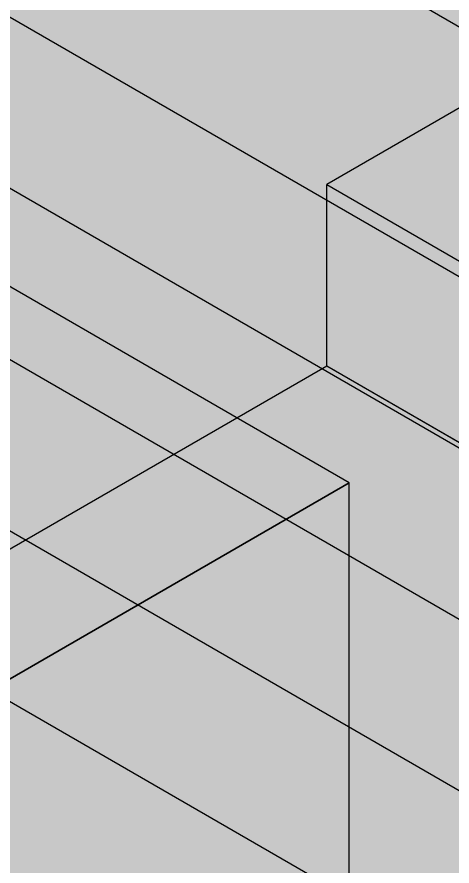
# Model space of a CAD drawing. Header units: millimetres. Extents: x -14722 to 26847, y -2950 to 35120.
# Drawn here: x -779 to 7610, y 9868 to 26227 of the extents above; entities that cross this region are included whole.
import ezdxf

# ---------------------------------------------------------------- set-up
doc = ezdxf.new("R2010")
doc.units = ezdxf.units.MM
doc.header["$LTSCALE"] = 20
doc.layers.add('A-ANNO-PATT', color=8, linetype='CONTINUOUS', lineweight=9)
doc.layers.add('A-FLOR', color=7, linetype='CONTINUOUS', lineweight=25)

msp = doc.modelspace()

# ---------------------------------------------------------------- hatches: boundary and pattern name
at = {"layer": 'A-ANNO-PATT'}
for points in [[(11960, 23605), (1706, 29525), (1706, 32775), (11960, 26855)], [(11960, 23605), (1706, 29525), (1706, 32775), (11960, 26855)], [(11960, 23605), (1706, 29525), (1706, 32775), (11960, 26855)], [(7794, 21200), (16021, 25950), (4330, 32700), (-3897, 27950)], [(7794, 21200), (16021, 25950), (4330, 32700), (-3897, 27950)], [(7794, 21200), (16021, 25950), (4330, 32700), (-3897, 27950)], [(7794, 8000), (-3897, 14750), (-3897, 27950), (7794, 21200)], [(7794, 8000), (-3897, 14750), (-3897, 27950), (7794, 21200)], [(7794, 8000), (-3897, 14750), (-3897, 27950), (7794, 21200)], [(16887, 16250), (20871, 18550), (9180, 25300), (5196, 23000)], [(16887, 16250), (20871, 18550), (9180, 25300), (5196, 23000)], [(16887, 16250), (20871, 18550), (9180, 25300), (5196, 23000)], [(-4330, 11500), (5629, 17250), (-4763, 23250), (-14722, 17500)], [(-4330, 11500), (5629, 17250), (-4763, 23250), (-14722, 17500)], [(-4330, 11500), (5629, 17250), (-4763, 23250), (-14722, 17500)], [(16887, 12750), (5196, 19500), (5196, 23000), (16887, 16250)], [(16887, 12750), (5196, 19500), (5196, 23000), (16887, 16250)], [(16887, 12750), (5196, 19500), (5196, 23000), (16887, 16250)], [(0, -500), (19919, 11000), (5196, 19500), (-14722, 8000)], [(0, -500), (19919, 11000), (5196, 19500), (-14722, 8000)], [(0, -500), (19919, 11000), (5196, 19500), (-14722, 8000)], [(-4330, 2000), (5629, 7750), (5629, 17250), (-4330, 11500)], [(-4330, 2000), (5629, 7750), (5629, 17250), (-4330, 11500)], [(-4330, 2000), (5629, 7750), (5629, 17250), (-4330, 11500)]]:
    msp.add_hatch(color=7, dxfattribs=at).paths.add_polyline_path(points)

# ---------------------------------------------------------------- linework, layer by layer
at = {"layer": 'A-FLOR'}
for points in [[(11960, 23605), (1706, 29525), (1706, 32775), (11960, 26855)], [(11960, 23605), (1706, 29525), (1706, 32775), (11960, 26855)], [(11960, 23605), (1706, 29525), (1706, 32775), (11960, 26855)], [(7794, 21200), (16021, 25950), (4330, 32700), (-3897, 27950)], [(7794, 21200), (16021, 25950), (4330, 32700), (-3897, 27950)], [(7794, 21200), (16021, 25950), (4330, 32700), (-3897, 27950)], [(7794, 8000), (-3897, 14750), (-3897, 27950), (7794, 21200)], [(7794, 8000), (-3897, 14750), (-3897, 27950), (7794, 21200)], [(7794, 8000), (-3897, 14750), (-3897, 27950), (7794, 21200)], [(16887, 16250), (20871, 18550), (9180, 25300), (5196, 23000)], [(16887, 16250), (20871, 18550), (9180, 25300), (5196, 23000)], [(16887, 16250), (20871, 18550), (9180, 25300), (5196, 23000)], [(-4330, 11500), (5629, 17250), (-4763, 23250), (-14722, 17500)], [(-4330, 11500), (5629, 17250), (-4763, 23250), (-14722, 17500)], [(-4330, 11500), (5629, 17250), (-4763, 23250), (-14722, 17500)], [(16887, 12750), (5196, 19500), (5196, 23000), (16887, 16250)], [(16887, 12750), (5196, 19500), (5196, 23000), (16887, 16250)], [(16887, 12750), (5196, 19500), (5196, 23000), (16887, 16250)], [(0, -500), (19919, 11000), (5196, 19500), (-14722, 8000)], [(0, -500), (19919, 11000), (5196, 19500), (-14722, 8000)], [(0, -500), (19919, 11000), (5196, 19500), (-14722, 8000)], [(-4330, 2000), (5629, 7750), (5629, 17250), (-4330, 11500)], [(-4330, 2000), (5629, 7750), (5629, 17250), (-4330, 11500)], [(-4330, 2000), (5629, 7750), (5629, 17250), (-4330, 11500)]]:
    msp.add_lwpolyline(points, close=True, dxfattribs=at)
for points in [[(-3897, 24650), (7794, 17900), (16021, 22650)], [(-3897, 24650), (7794, 17900), (16021, 22650)], [(-3897, 24650), (7794, 17900), (16021, 22650)], [(-3897, 21350), (7794, 14600), (16021, 19350)], [(-3897, 21350), (7794, 14600), (16021, 19350)], [(-3897, 21350), (7794, 14600), (16021, 19350)], [(-3897, 18050), (7794, 11300), (16021, 16050)], [(-3897, 18050), (7794, 11300), (16021, 16050)], [(-3897, 18050), (7794, 11300), (16021, 16050)]]:
    msp.add_lwpolyline(points, dxfattribs=at)

doc.saveas('drawing.dxf')
